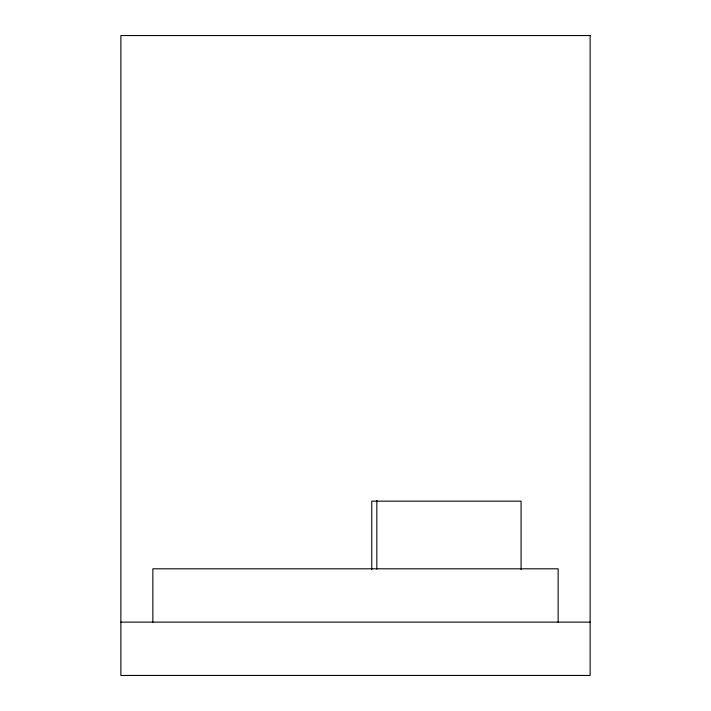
<?xml version="1.0" encoding="UTF-8"?>
<svg xmlns="http://www.w3.org/2000/svg" width="711" height="711" viewBox="0 0 711 711"><rect width="100%" height="100%" fill="white"/><g stroke="black" fill="none" stroke-linecap="round" stroke-linejoin="round"><path stroke-width="1.07" d="M120.87 622.125L590.13 622.125M558.135 622.125L558.135 568.8L152.865 568.8L152.865 622.125M521.074 569.689L521.074 501.148L371.764 501.148L371.764 569.689M376.83 500.375L376.83 569.138M590.13 35.55L120.87 35.55L120.87 675.45L590.13 675.45L590.13 35.55"/></g></svg>
